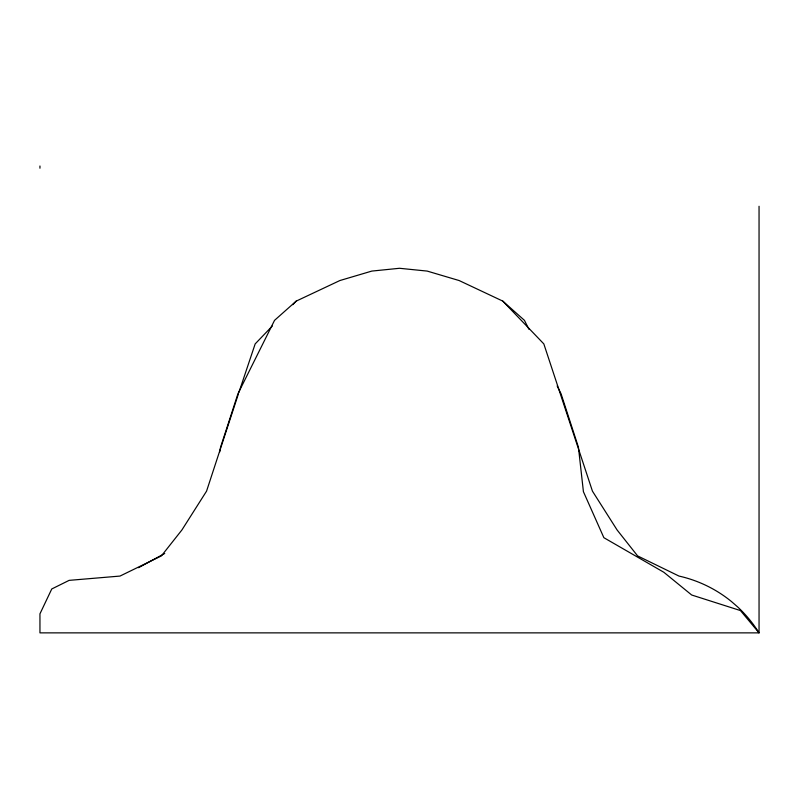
<?xml version="1.0" encoding="UTF-8"?>
<svg xmlns="http://www.w3.org/2000/svg" width="799" height="799" viewBox="0 0 799 799"><rect width="100%" height="100%" fill="white"/><g stroke="black" fill="none" stroke-linecap="round" stroke-linejoin="round"><path stroke-width="1.2" d="M219.675 452.014L220.574 447.21L237.952 393.737L274.546 320.349L296.199 301.113L339.855 280.549L371.825 271.081L399.5 268.284L427.175 271.081L459.145 280.549L502.801 301.113L524.454 320.349L528.888 329.238M238.452 393.737L206.561 491.145L181.922 529.947L161.398 555.904L120.01 576.069L69.133 580.364L51.765 588.963L39.95 613.842L39.95 632.868L759.05 632.868L759.05 206.272M238.841 392.579L255.171 343.91L272.269 326.082M292.784 304.679L296.199 301.113M138.567 567.699L164.734 553.467M502.801 301.113L543.829 343.91L592.439 491.145L617.078 529.947L637.602 555.904L678.99 576.069A126.991 126.991 0 0 1 731.415 601.507L737.747 607.02A126.991 126.991 0 0 1 759.05 632.868L740.443 610.566L691.684 595.005L663.829 572.264L603.864 537.687L583.42 491.705L578.426 447.21L561.048 393.737L557.163 385.947M39.95 166.002L39.95 168.209"/></g></svg>
